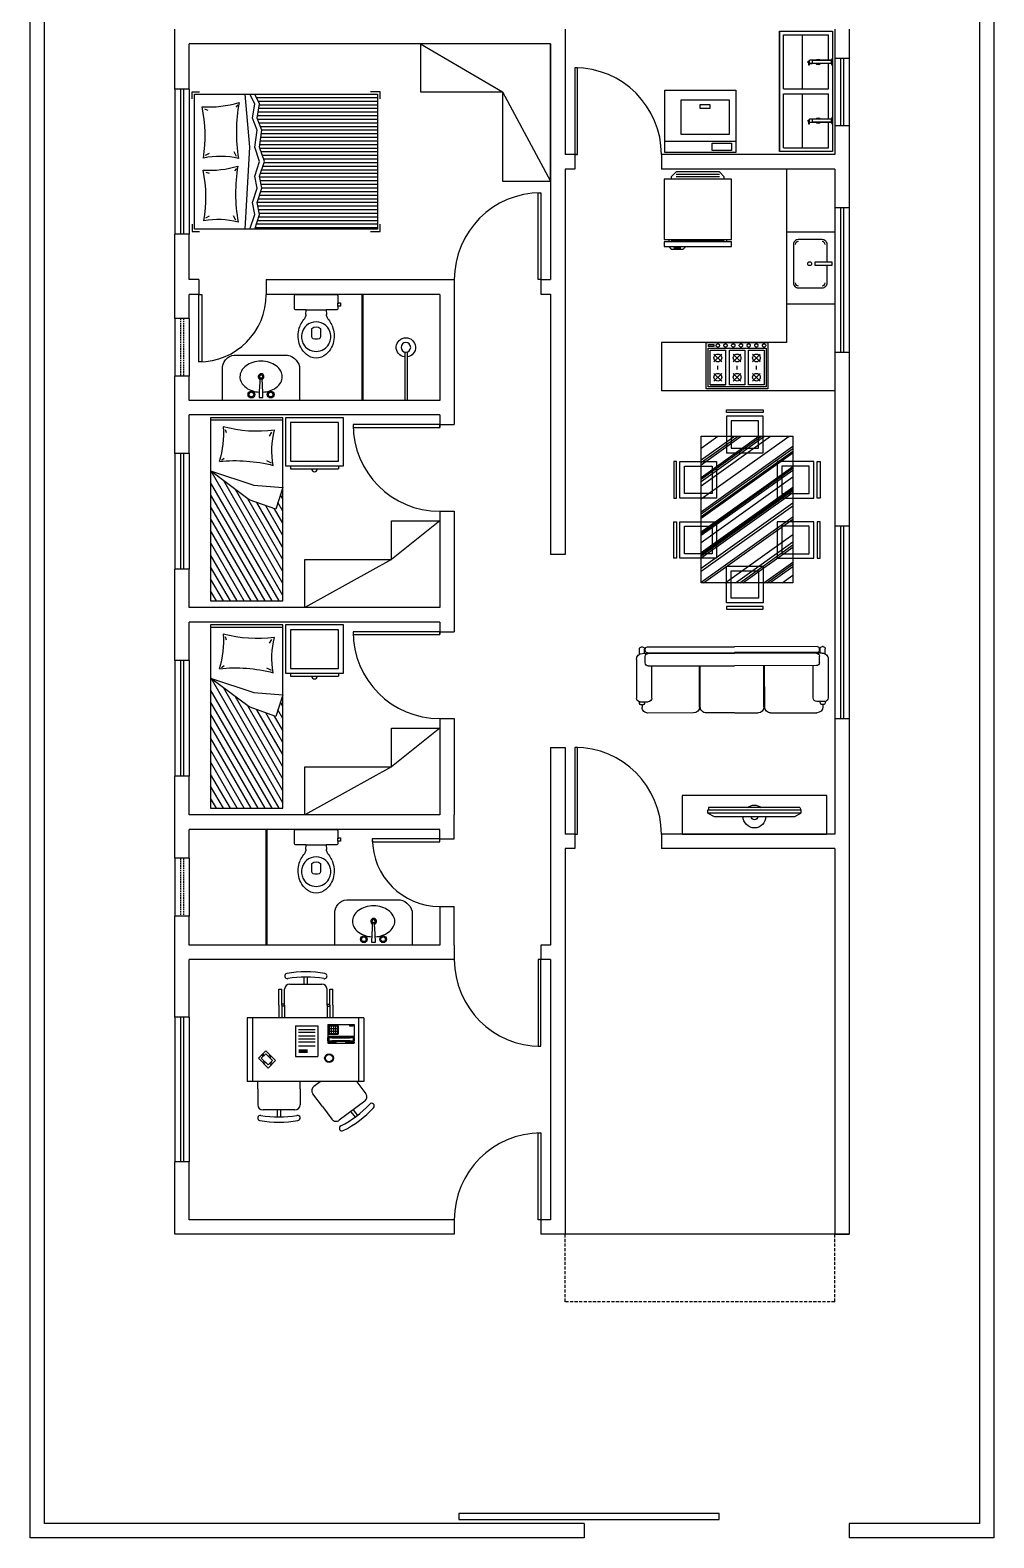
# Model space of a CAD drawing. Header units: millimetres. Extents: x 5374 to 20704, y 1840 to 7214.
# Drawn here: x 19704 to 20704, y 4831 to 6395 of the extents above; entities that cross this region are included whole.
import ezdxf

# ---------------------------------------------------------------- set-up
doc = ezdxf.new("R2010")
doc.units = ezdxf.units.MM
doc.linetypes.add('CONTINUA', pattern=[0])
doc.linetypes.add('HIDDEN2', pattern=[4.7625, 3.175, -1.5875])
for name, color, linetype in [('01', 1, 'Continuous'), ('02', 2, 'Continuous'), ('03', 3, 'Continuous'), ('06', 6, 'Continuous'), ('Block1', 1, 'Continuous'), ('Block2', 2, 'Continuous')]:
    doc.layers.add(name, color=color, linetype=linetype)

# ---------------------------------------------------------------- blocks, each defined once
blk = doc.blocks.new('Chuveiro003')
for p, q in [((50.2, 1.2), (0, 1.2)), ((50.2, -1.2), (0, -1.2))]:
    blk.add_line(p, q)
blk.add_circle((55, 0), 5)
blk.add_arc((55, 0), 10, 187.1808, 172.8192)
blk = doc.blocks.new('Vaso003c')
for p, q in [((3, 20.7), (3, -20.7)), ((12.1, 22.5), (4.8, 22.5)), ((15.1, 22.5), (12.1, 22.5)), ((17.4, 22.5), (15.1, 22.5)), ((19.2, 10.3), (19.2, 20.7)), ((23.8, 10.6), (19.2, 10.3)), ((19.2, -20.7), (19.2, -10.3)), ((19.2, -10.3), (23.8, -10.6)), ((4.8, -22.5), (12.1, -22.5)), ((12.1, -23.7), (11.8, -23.7)), ((11.8, -23.7), (11.8, -25.2)), ((11.8, -25.2), (13.6, -25.2)), ((12.1, -22.5), (12.1, -23.7)), ((13.6, -25.2), (15.4, -25.2)), ((15.1, -23.7), (15.1, -22.5)), ((15.1, -22.5), (17.4, -22.5)), ((15.4, -23.7), (15.1, -23.7)), ((15.4, -25.2), (15.4, -23.7))]:
    blk.add_line(p, q)
for points in [[(19.2, 10.3), (19.2, 0), (19.2, -10.3)], [(15.1, -22.5), (12.1, -22.5)]]:
    blk.add_lwpolyline(points)
for points in [[(31.6, 0, -0.18052), (35.3, 10, -0.167158), (43.8, 14.9, -0.1), (49.8, 14.9, -0.096291), (54.8, 13, -0.13332), (59.8, 8.1, -0.150886), (62.2, 0, -0.150886), (59.8, -8.1, -0.13332), (54.8, -13, -0.096291), (49.8, -14.9, -0.1), (43.8, -14.9, -0.167158), (35.3, -10, -0.18052)], [(49, 3, 0.276984), (46.8, 4.4), (38.3, 4.4, 0.393258), (38.3, -4.5), (46.8, -4.5, 0.276984), (49, -3, 0.2)]]:
    blk.add_lwpolyline(points, format="xyb", close=True)
for centre, radius, start, end in [((4.8, 20.7), 1.79, 89.5929, 180.3396), ((17.4, 20.7), 1.82, 0.5732, 92.5231), ((45.6, -8.5), 26.9, 113.7212, 127.9102), ((46.4, -8.5), 27.2, 99.682, 115.2124), ((46.4, -4.6), 23.3, 81.5468, 101.3173), ((46.4, -6.1), 24.8, 62.5846, 82.0561), ((46.7, -5.9), 24.5, 40.581, 63.0371), ((20.1, 31.8), 21.5, 279.9541, 285.4067), ((20.9, 25.4), 15.1, 288.9102, 302.8225), ((53.9, 0), 15.2, 0.1765, 41.4371), ((20.1, -31.8), 21.5, 74.5933, 80.0459), ((20.9, -25.4), 15.1, 57.1775, 71.0898), ((45.6, 8.5), 26.9, 232.0898, 246.2788), ((46.7, 5.9), 24.5, 296.9629, 319.419), ((53.9, 0), 15.2, 318.5629, 359.8235), ((4.8, -20.7), 1.79, 179.6604, 270.4071), ((17.4, -20.7), 1.82, 267.4769, 359.4268), ((46.4, 8.5), 27.2, 244.7876, 260.318), ((46.4, 4.6), 23.3, 258.6827, 278.4532), ((46.4, 6.1), 24.8, 277.9439, 297.4154)]:
    blk.add_arc(centre, radius, start, end)
blk = doc.blocks.new('Lavatorio008')
blk.add_lwpolyline([(-1.9, -8.6, 0.05843), (-8.8, -9.8, 0.084248), (-15.6, -13.2, 0.106469), (-20.5, -18.7, 0.130159), (-22.1, -24.6, 0.130159), (-20.5, -30.4, 0.106469), (-15.6, -35.9, 0.084248), (-8.8, -39.3, 0.073281), (-0.1, -40.6, 0.073281), (8.6, -39.3, 0.084248), (15.5, -35.9, 0.106469), (20.4, -30.4, 0.130159), (21.9, -24.6, 0.130159), (20.4, -18.7, 0.106469), (15.5, -13.2, 0.084248), (8.6, -9.8, 0.057106), (1.9, -8.6)], format="xyb")
blk.add_lwpolyline([(-1, -22.8, 0.389688), (-0.8, -23), (0, -23), (0.8, -23, 0.389688), (1, -22.8, 0.017234), (2, -3.2, 0.418769), (1.8, -3), (0, -3), (-1.8, -3, 0.418769), (-2, -3.2, 0.017234)], format="xyb", close=True)
for centre, radius in [((-10, -6), 3.5), ((-10, -6), 2.5), ((-10, -6), 2.4), ((10, -6), 3.5), ((10, -6), 2.5), ((10, -6), 2.4)]:
    blk.add_circle(centre, radius)
for radius, start, end in [(3, 109.9848, 66.8451), (1.75, 116.7599, 62.2389)]:
    blk.add_arc((-0.1, -24.6), radius, start, end)
blk = doc.blocks.new('divan-17')
at = {"linetype": 'CONTINUA'}
for p, q in [((-1.203, 0), (-1.193, 0)), ((-1.127, 0), (0, 0)), ((1.187, 0), (0.002, 0)), ((1.264, 0), (1.254, 0)), ((-1.272, -0.17), (-1.272, -0.696)), ((-1.233, -0.101), (-1.233, -0.03)), ((-1.192, -0.09), (0, -0.09)), ((-1.163, -0.09), (-1.163, -0.03)), ((-1.153, -0.053), (-1.153, -0.028)), ((-1.153, -0.05), (-1.153, -0.03)), ((-1.153, -0.221), (-1.153, -0.13)), ((-1.153, -0.219), (-1.153, -0.14)), ((-1.123, -0.08), (0, -0.08)), ((1.184, -0.08), (0.002, -0.08)), ((1.253, -0.09), (0.002, -0.09)), ((1.214, -0.053), (1.214, -0.028)), ((1.214, -0.05), (1.214, -0.03)), ((1.214, -0.221), (1.214, -0.13)), ((1.214, -0.219), (1.214, -0.14)), ((1.224, -0.09), (1.224, -0.03)), ((1.294, -0.101), (1.294, -0.03)), ((1.333, -0.17), (1.333, -0.696)), ((-1.113, -0.259), (0, -0.259)), ((-1.066, -0.268), (-1.066, -0.259)), ((-1.066, -0.696), (-1.066, -0.268)), ((-0.408, -0.82), (-0.408, -0.259)), ((-0.398, -0.82), (-0.398, -0.259)), ((1.174, -0.259), (0.002, -0.259)), ((0.468, -0.82), (0.468, -0.259)), ((0.478, -0.82), (0.478, -0.259)), ((1.126, -0.268), (1.126, -0.259)), ((1.126, -0.696), (1.126, -0.268)), ((-1.233, -0.76), (-1.233, -0.745)), ((-1.222, -0.746), (-1.116, -0.746)), ((-1.203, -0.79), (-1.193, -0.79)), ((-1.198, -0.795), (-1.198, -0.82)), ((-1.163, -0.76), (-1.163, -0.746)), ((1.283, -0.746), (1.176, -0.746)), ((1.224, -0.76), (1.224, -0.746)), ((1.264, -0.79), (1.254, -0.79)), ((1.259, -0.795), (1.259, -0.82)), ((1.294, -0.76), (1.294, -0.745)), ((-0.488, -0.9), (-1.118, -0.9)), ((0, -0.9), (-0.318, -0.9)), ((0.002, -0.9), (0.388, -0.9)), ((0.558, -0.9), (1.179, -0.9))]:
    blk.add_line(p, q, dxfattribs=at)
for centre, radius, start, end in [((-1.192, -0.17), 0.08, 90, 180), ((-1.203, -0.03), 0.03, 90, 180), ((-1.193, -0.03), 0.03, 0, 90), ((-1.123, -0.03), 0.03, 90, 180), ((-1.123, -0.05), 0.03, 180, 270), ((-1.113, -0.13), 0.04, 90, 180), ((1.174, -0.13), 0.04, 0, 90), ((1.184, -0.03), 0.03, 0, 90), ((1.184, -0.05), 0.03, 270, 0), ((1.254, -0.03), 0.03, 90, 180), ((1.253, -0.17), 0.08, 0, 90), ((1.264, -0.03), 0.03, 0, 90), ((-1.113, -0.219), 0.04, 180, 270), ((1.174, -0.219), 0.04, 270, 0), ((-1.222, -0.696), 0.05, 180, 270), ((-1.203, -0.76), 0.03, 180, 270), ((-1.193, -0.76), 0.03, 270, 0), ((-1.116, -0.696), 0.05, 270, 0), ((1.176, -0.696), 0.05, 180, 270), ((1.254, -0.76), 0.03, 180, 270), ((1.264, -0.76), 0.03, 270, 0), ((1.283, -0.696), 0.05, 270, 0), ((-1.118, -0.82), 0.08, 180, 270), ((-0.488, -0.82), 0.08, 270, 0), ((-0.318, -0.82), 0.08, 180, 270), ((0.388, -0.82), 0.08, 270, 0), ((0.558, -0.82), 0.08, 180, 270), ((1.179, -0.82), 0.08, 270, 0)]:
    blk.add_arc(centre, radius, start, end, dxfattribs=at)
blk = doc.blocks.new('6Bocas003')
at = {"layer": 'Block1'}
for p, q in [((5.5, -37.5), (5.5, 37.5)), ((5.5, 37.5), (55.5, 37.5)), ((13, 30), (23, 20)), ((13, 20), (23, 30)), ((28, 25), (33, 25)), ((38, 30), (48, 20)), ((38, 20), (48, 30)), ((55.5, 37.5), (55.5, -37.5)), ((13, 5), (23, -5)), ((13, -5), (23, 5)), ((28, 0), (33, 0)), ((38, 5), (48, -5)), ((38, -5), (48, 5)), ((55.5, -37.5), (5.5, -37.5)), ((13, -20), (23, -30)), ((13, -30), (23, -20)), ((28, -25), (33, -25)), ((38, -20), (48, -30)), ((38, -30), (48, -20))]:
    blk.add_line(p, q, dxfattribs=at)
for points in [[(8, 15), (8, 35), (53, 35), (53, 15)], [(8, 15), (8, 35), (53, 35), (53, 15), (8, 15)], [(8, 35), (8, 15), (8, 15), (8, 35), (8, 35)], [(18, 30), (19.3, 29.8), (20.5, 29.3), (21.5, 28.5), (22.3, 27.5), (22.8, 26.3), (23, 25), (22.8, 23.7), (22.3, 22.5), (21.5, 21.5), (20.5, 20.7), (19.3, 20.2), (18, 20), (16.7, 20.2), (15.5, 20.7), (14.5, 21.5), (13.7, 22.5), (13.2, 23.7), (13, 25), (13.2, 26.3), (13.7, 27.5), (14.5, 28.5), (15.5, 29.3), (16.7, 29.8), (18, 30)], [(43, 30), (44.3, 29.8), (45.5, 29.3), (46.5, 28.5), (47.3, 27.5), (47.8, 26.3), (48, 25), (47.8, 23.7), (47.3, 22.5), (46.5, 21.5), (45.5, 20.7), (44.3, 20.2), (43, 20), (41.7, 20.2), (40.5, 20.7), (39.5, 21.5), (38.7, 22.5), (38.2, 23.7), (38, 25), (38.2, 26.3), (38.7, 27.5), (39.5, 28.5), (40.5, 29.3), (41.7, 29.8), (43, 30)], [(59.2, 27.2), (59.8, 27.1), (60.3, 26.9), (60.7, 26.6), (61.1, 26.1), (61.3, 25.6), (61.4, 25), (61.3, 24.4), (61.1, 23.9), (60.7, 23.4), (60.3, 23.1), (59.8, 22.9), (59.2, 22.8), (58.6, 22.9), (58.1, 23.1), (57.6, 23.4), (57.3, 23.9), (57.1, 24.4), (57, 25), (57.1, 25.6), (57.3, 26.1), (57.6, 26.6), (58.1, 26.9), (58.6, 27.1), (59.2, 27.2)], [(57.9, 30.1), (57.9, 37.1), (60.4, 37.1), (60.4, 30.1), (57.9, 30.1)], [(8, -10), (8, 10)], [(8, -10), (8, 10), (53, 10), (53, -10), (8, -10)], [(18, 5), (19.3, 4.8), (20.5, 4.3), (21.5, 3.5), (22.3, 2.5), (22.8, 1.3), (23, 0), (22.8, -1.3), (22.3, -2.5), (21.5, -3.5), (20.5, -4.3), (19.3, -4.8), (18, -5), (16.7, -4.8), (15.5, -4.3), (14.5, -3.5), (13.7, -2.5), (13.2, -1.3), (13, 0), (13.2, 1.3), (13.7, 2.5), (14.5, 3.5), (15.5, 4.3), (16.7, 4.8), (18, 5)], [(43, 5), (44.3, 4.8), (45.5, 4.3), (46.5, 3.5), (47.3, 2.5), (47.8, 1.3), (48, 0), (47.8, -1.3), (47.3, -2.5), (46.5, -3.5), (45.5, -4.3), (44.3, -4.8), (43, -5), (41.7, -4.8), (40.5, -4.3), (39.5, -3.5), (38.7, -2.5), (38.2, -1.3), (38, 0), (38.2, 1.3), (38.7, 2.5), (39.5, 3.5), (40.5, 4.3), (41.7, 4.8), (43, 5)], [(53, 10), (53, -10)], [(59.2, 17.2), (59.8, 17.1), (60.3, 16.9), (60.7, 16.6), (61.1, 16.1), (61.3, 15.6), (61.4, 15), (61.3, 14.4), (61.1, 13.9), (60.7, 13.4), (60.3, 13.1), (59.8, 12.9), (59.2, 12.8), (58.6, 12.9), (58.1, 13.1), (57.6, 13.4), (57.3, 13.9), (57.1, 14.4), (57, 15), (57.1, 15.6), (57.3, 16.1), (57.6, 16.6), (58.1, 16.9), (58.6, 17.1), (59.2, 17.2)], [(59.2, 7.2), (59.8, 7.1), (60.3, 6.9), (60.7, 6.6), (61.1, 6.1), (61.3, 5.6), (61.4, 5), (61.3, 4.4), (61.1, 3.9), (60.7, 3.4), (60.3, 3.1), (59.8, 2.9), (59.2, 2.8), (58.6, 2.9), (58.1, 3.1), (57.6, 3.4), (57.3, 3.9), (57.1, 4.4), (57, 5), (57.1, 5.6), (57.3, 6.1), (57.6, 6.6), (58.1, 6.9), (58.6, 7.1), (59.2, 7.2)], [(53, -15), (53, -35), (8, -35)], [(8, -35), (8, -15), (53, -15), (53, -35), (8, -35)], [(8, -35), (8, -15)], [(59.2, -2.8), (59.8, -2.9), (60.3, -3.1), (60.7, -3.4), (61.1, -3.9), (61.3, -4.4), (61.4, -5), (61.3, -5.6), (61.1, -6.1), (60.7, -6.6), (60.3, -6.9), (59.8, -7.1), (59.2, -7.2), (58.6, -7.1), (58.1, -6.9), (57.6, -6.6), (57.3, -6.1), (57.1, -5.6), (57, -5), (57.1, -4.4), (57.3, -3.9), (57.6, -3.4), (58.1, -3.1), (58.6, -2.9), (59.2, -2.8)], [(59.2, -12.8), (59.8, -12.9), (60.3, -13.1), (60.7, -13.4), (61.1, -13.9), (61.3, -14.4), (61.4, -15), (61.3, -15.6), (61.1, -16.1), (60.7, -16.6), (60.3, -16.9), (59.8, -17.1), (59.2, -17.2), (58.6, -17.1), (58.1, -16.9), (57.6, -16.6), (57.3, -16.1), (57.1, -15.6), (57, -15), (57.1, -14.4), (57.3, -13.9), (57.6, -13.4), (58.1, -13.1), (58.6, -12.9), (59.2, -12.8)], [(18, -20), (19.3, -20.2), (20.5, -20.7), (21.5, -21.5), (22.3, -22.5), (22.8, -23.7), (23, -25), (22.8, -26.3), (22.3, -27.5), (21.5, -28.5), (20.5, -29.3), (19.3, -29.8), (18, -30), (16.7, -29.8), (15.5, -29.3), (14.5, -28.5), (13.7, -27.5), (13.2, -26.3), (13, -25), (13.2, -23.7), (13.7, -22.5), (14.5, -21.5), (15.5, -20.7), (16.7, -20.2), (18, -20)], [(43, -20), (44.3, -20.2), (45.5, -20.7), (46.5, -21.5), (47.3, -22.5), (47.8, -23.7), (48, -25), (47.8, -26.3), (47.3, -27.5), (46.5, -28.5), (45.5, -29.3), (44.3, -29.8), (43, -30), (41.7, -29.8), (40.5, -29.3), (39.5, -28.5), (38.7, -27.5), (38.2, -26.3), (38, -25), (38.2, -23.7), (38.7, -22.5), (39.5, -21.5), (40.5, -20.7), (41.7, -20.2), (43, -20)], [(59.2, -22.8), (59.8, -22.9), (60.3, -23.1), (60.7, -23.4), (61.1, -23.9), (61.3, -24.4), (61.4, -25), (61.3, -25.6), (61.1, -26.1), (60.7, -26.6), (60.3, -26.9), (59.8, -27.1), (59.2, -27.2), (58.6, -27.1), (58.1, -26.9), (57.6, -26.6), (57.3, -26.1), (57.1, -25.6), (57, -25), (57.1, -24.4), (57.3, -23.9), (57.6, -23.4), (58.1, -23.1), (58.6, -22.9), (59.2, -22.8)], [(59.2, -32.8), (59.8, -32.9), (60.3, -33.1), (60.7, -33.4), (61.1, -33.9), (61.3, -34.4), (61.4, -35), (61.3, -35.6), (61.1, -36.1), (60.7, -36.6), (60.3, -36.9), (59.8, -37.1), (59.2, -37.2), (58.6, -37.1), (58.1, -36.9), (57.6, -36.6), (57.3, -36.1), (57.1, -35.6), (57, -35), (57.1, -34.4), (57.3, -33.9), (57.6, -33.4), (58.1, -33.1), (58.6, -32.9), (59.2, -32.8)]]:
    blk.add_lwpolyline(points, dxfattribs=at)
at = {"layer": 'Block2'}
blk.add_lwpolyline([(3, -40), (3, 40), (63, 40), (63, -40), (3, -40)], dxfattribs=at)
blk = doc.blocks.new('Mesa018')
at = {"layer": 'Block1'}
for p, q in [((-79.4, 100), (-8.1, 0)), ((-67.5, 100), (3.9, 0)), ((-64.1, 100), (7.2, 0)), ((-52.6, 100), (18.7, 0)), ((-50.7, 100), (20.6, 0)), ((-48.8, 100), (22.5, 0)), ((-46.9, 100), (24.4, 0)), ((-35.9, 100), (35.5, 0)), ((-28.2, 100), (43.1, 0)), ((-26.3, 100), (45, 0)), ((-24.4, 100), (46.9, 0)), ((-9.5, 100), (61.8, 0)), ((-7.6, 100), (63.7, 0)), ((-4.8, 100), (66.6, 0)), ((-2.4, 100), (69, 0)), ((11.5, 100), (80, 4)), ((25.9, 100), (80, 24.1)), ((30.7, 100), (80, 30.8)), ((33.1, 100), (80, 34.2)), ((35, 100), (80, 36.9)), ((48.9, 100), (80, 56.3)), ((51.3, 100), (80, 59.7)), ((54.1, 100), (80, 63.7)), ((67.1, 100), (80, 81.9)), ((-80, 97.4), (-10.5, 0)), ((-80, 73.9), (-27.3, 0)), ((-80, 62.5), (-35.4, 0)), ((-80, 57.8), (-38.7, 0)), ((-80, 54.5), (-41.1, 0)), ((-80, 31.7), (-57.4, 0)), ((-80, 28.3), (-59.8, 0)), ((-80, 25), (-62.2, 0)), ((-80, 11.5), (-71.8, 0))]:
    blk.add_line(p, q, dxfattribs=at)
at = {"layer": 'Block2'}
for points in [[(-53.3, 126.9), (-53.3, 129.9), (-13.3, 129.9), (-13.3, 126.9)], [(-53.3, 83.1), (-53.3, 123.1), (-13.3, 123.1), (-13.3, 83.1)], [(-48.3, 118.1), (-18.3, 118.1), (-18.3, 88.1), (-48.3, 88.1)], [(12.3, 129.9), (12.3, 126.9), (52.3, 126.9), (52.3, 129.9)], [(52.3, 123.1), (52.3, 83.1), (12.3, 83.1), (12.3, 123.1)], [(17.3, 118.1), (47.3, 118.1), (47.3, 88.1), (17.3, 88.1)], [(80, 0), (-80, 0), (-80, 100), (80, 100)], [(-108.8, 32.2), (-105.8, 32.2), (-105.8, 72.2), (-108.8, 72.2)], [(-101.9, 32.2), (-101.9, 72.2), (-61.9, 72.2), (-61.9, 32.2)], [(-96.9, 37.2), (-96.9, 67.2), (-66.9, 67.2), (-66.9, 37.2)], [(101.9, 32.2), (101.9, 72.2), (61.9, 72.2), (61.9, 32.2)], [(96.9, 37.2), (96.9, 67.2), (66.9, 67.2), (66.9, 37.2)], [(108.8, 32.2), (105.8, 32.2), (105.8, 72.2), (108.8, 72.2)], [(-53.3, 16.9), (-53.3, -23.1), (-13.3, -23.1), (-13.3, 16.9)], [(52.3, -23.1), (52.3, 16.9), (12.3, 16.9), (12.3, -23.1)], [(-48.3, -18.1), (-18.3, -18.1), (-18.3, 11.9), (-48.3, 11.9)], [(17.3, -18.1), (47.3, -18.1), (47.3, 11.9), (17.3, 11.9)], [(-53.3, -26.9), (-53.3, -29.9), (-13.3, -29.9), (-13.3, -26.9)], [(12.3, -29.9), (12.3, -26.9), (52.3, -26.9), (52.3, -29.9)]]:
    blk.add_lwpolyline(points, close=True, dxfattribs=at)
blk = doc.blocks.new('Geladeira001')
for p, q in [((-27.5, -8), (-22.5, -3)), ((-27.5, -8), (-27.5, -10.5)), ((22.5, -3), (-22.5, -3)), ((22.5, -5.5), (-22.5, -5.5)), ((22.5, -8), (-22.5, -8)), ((27.5, -8), (22.5, -3)), ((27.5, -10.5), (27.5, -8)), ((-30, -73), (-30, -75.5)), ((-27.5, -74.2), (27.5, -74.2)), ((30, -75.5), (30, -73)), ((-30, -80.5), (-27.5, -83)), ((-27.5, -83), (-15, -83)), ((-25, -81.9), (-17.5, -81.9)), ((-15, -83), (-12.5, -80.5)), ((-12.5, -80.5), (-12.5, -80.5))]:
    blk.add_line(p, q)
for points in [[(-35, -73), (35, -73), (35, -10.5), (-35, -10.5)], [(-35, -80.5), (35, -80.5), (35, -75.5), (-35, -75.5)]]:
    blk.add_lwpolyline(points, close=True)
blk = doc.blocks.new('Pia005')
blk.add_lwpolyline([(2, 8), (20, 8, 0.414214), (25, 13), (25, 38, 0.414214), (20, 43), (-20, 43, 0.414214), (-25, 38), (-25, 13, 0.414214), (-20, 8), (-2, 8)], format="xyb")
blk.add_lwpolyline([(-2, 20.4), (2, 20.4), (2, 3), (-2, 3)], close=True)
blk.add_circle((0, 26.1), 1.98)
for centre, start, end in [((-20, 38), 90, 180), ((20, 38), 0, 90), ((-20, 13), 180, 270), ((20, 13), 270, 360)]:
    blk.add_arc(centre, 3, start, end)
blk = doc.blocks.new('ertey')
at = {"color": 8, "linetype": 'Continuous'}
blk.add_line((2135.439, 1746.929), (2135.439, 1746.963), dxfattribs=at)
blk.add_lwpolyline([(2135.376, 1746.997), (2135.439, 1746.963), (2134.473, 1746.963), (2134.537, 1746.997)], close=True, dxfattribs=at)
blk.add_lwpolyline([(2134.473, 1746.963), (2134.473, 1746.929), (2135.439, 1746.929, -0.115238), (2135.426, 1746.903), (2134.481, 1746.903), (2134.481, 1746.929)], format="xyb", dxfattribs=at)
at = {"color": 8}
for radius, start, end in [(0.118, 0, 180), (0.118, 233.1486, 306.8514), (0.0339, 0, 180)]:
    blk.add_arc((2134.956, 1746.997), radius, start, end, dxfattribs=at)
blk = doc.blocks.new('Tanque004c')
for p, q in [((4, 32.2), (4, 58.5)), ((51, 58.5), (4, 58.5)), ((31, 2.5), (31, 58.5)), ((51, 2.5), (51, 58.5)), ((0, 34.2), (0.5, 34.2)), ((0, 34.2), (0, 26.8)), ((0.5, 34.2), (0.5, 26.8)), ((1.3, 32.2), (23.7, 32.2)), ((1.5, 32), (21, 32)), ((1.5, 32), (1.5, 29)), ((21, 31.8), (21, 29.2)), ((21.2, 32), (23.8, 32.2)), ((23.9, 29), (23.9, 32)), ((25, 31.2), (23.9, 31.7)), ((0, 26.8), (0.5, 26.8)), ((1.3, 28.8), (23.7, 28.8)), ((1.5, 29), (21, 29)), ((4, 2.5), (4, 28.8)), ((23.8, 28.8), (21.2, 29)), ((24, 27.4), (23.5, 28.8)), ((25.1, 29.7), (23.9, 29.3)), ((25, 27.4), (24, 27.4)), ((24.9, 29.7), (25, 27.4)), ((51, 2.5), (4, 2.5)), ((4, -28.8), (4, -2.5)), ((51, -2.5), (4, -2.5)), ((31, -58.5), (31, -2.5)), ((51, -58.5), (51, -2.5)), ((0, -26.8), (0.5, -26.8)), ((0, -26.8), (0, -34.2)), ((0, -30), (0, -33.6)), ((0.5, -26.8), (0.5, -34.2)), ((1.3, -28.8), (23.7, -28.8)), ((1.5, -29), (1.5, -32)), ((1.5, -29), (21, -29)), ((21, -29.2), (21, -31.8)), ((21.2, -29), (23.8, -28.8)), ((23.9, -32), (23.9, -29)), ((25, -29.8), (23.9, -29.3)), ((25.1, -31.3), (23.9, -31.7)), ((0, -34.2), (0.5, -34.2)), ((1.3, -32.2), (23.7, -32.2)), ((1.5, -32), (21, -32)), ((4, -58.5), (4, -32.2)), ((23.8, -32.2), (21.2, -32)), ((24, -33.6), (23.5, -32.2)), ((25, -33.6), (24, -33.6)), ((24.9, -31.3), (25, -33.6)), ((51, -58.5), (4, -58.5))]:
    blk.add_line(p, q)
blk.add_lwpolyline([(55, 62.5), (55, -62.5), (55, 62.5), (0, 62.5), (0, -62.5), (55, -62.5)])
for points in [[(25.1, 29.7, 0.236739), (25.1, 29.8, 0.08552), (25.2, 30, 0.043127), (25.3, 30.2, 0.031837), (25.3, 30.5, 0.031837), (25.3, 30.8, 0.043127), (25.2, 31, 0.08552), (25.1, 31.2, 0.236739), (25.1, 31.2, 0.159785), (25, 31.2, 0.08552)], [(25, 29.8, 0.077146), (25.1, 29.7, 0.236739)], [(25.1, -31.3, 0.236739), (25.1, -31.2, 0.08552), (25.2, -31, 0.043127), (25.3, -30.8, 0.031837), (25.3, -30.5, 0.031837), (25.3, -30.2, 0.043127), (25.2, -30, 0.08552), (25.1, -29.8, 0.236739), (25.1, -29.8, 0.159785), (25, -29.8, 0.08552)], [(25, -31.2, 0.077146), (25.1, -31.3, 0.236739)]]:
    blk.add_lwpolyline(points, format="xyb")
for centre, radius, start, end in [((4.4, 34.6), 3.95, 185.7962, 222.1288), ((15, 30.5), 3, 35.2164, 144.7836), ((21.2, 31.8), 0.2, 94.4781, 180), ((23.7, 32), 0.2, 0, 90), ((4.4, 26.4), 3.95, 137.8774, 174.1976), ((15, 30.5), 3, 215.2164, 324.7836), ((21.2, 29.2), 0.2, 180, 265.5219), ((23.7, 29), 0.2, 270, 360), ((4.4, -26.4), 3.95, 185.7962, 222.1288), ((15, -30.5), 3, 35.2164, 144.7836), ((21.2, -29.2), 0.2, 94.4781, 180), ((23.7, -29), 0.2, 0, 90), ((4.4, -34.6), 3.95, 137.8774, 174.1976), ((15, -30.5), 3, 215.2164, 324.7836), ((21.2, -31.8), 0.2, 180, 265.5219), ((23.7, -32), 0.2, 270, 360)]:
    blk.add_arc(centre, radius, start, end)
blk = doc.blocks.new('MaqSec002')
blk.add_line((-36.9, 14.3), (36.9, 14.3))
for points in [[(-36.9, 3), (36.9, 3), (36.9, 67.8), (-36.9, 67.8)], [(20, 57.6), (-30, 57.6), (-30, 21.8), (20, 21.8)], [(0, 52.7), (-10, 52.7), (-10, 48.7), (0, 48.7)], [(-12.5, 12.6), (-32.5, 12.6), (-32.5, 5.1), (-12.5, 5.1)]]:
    blk.add_lwpolyline(points, close=True)
blk = doc.blocks.new('A$C280F56C6')
at = {"layer": 'Block1'}
for p, q in [((68.5, 109.4), (59.3, 100.2)), ((66.4, 93.1), (59.3, 100.2)), ((68.5, 106.6), (62.2, 100.2)), ((66.4, 96), (62.2, 100.2)), ((63.4, 104.2), (64.8, 102.8)), ((64.5, 105.4), (65.9, 103.9)), ((75.6, 102.3), (66.4, 93.1)), ((72.8, 102.3), (66.4, 96)), ((75.6, 102.3), (68.5, 109.4)), ((72.8, 102.3), (68.5, 106.6)), ((70.1, 105), (71.5, 106.4)), ((70.2, 99.7), (71.6, 98.3)), ((71.2, 103.9), (72.6, 105.3)), ((19.7, 91.5), (13.2, 91.5)), ((19.7, 88.5), (13.2, 88.5)), ((63.7, 98.6), (62.3, 97.2)), ((64.9, 97.5), (63.4, 96.1)), ((69, 98.6), (70.4, 97.2)), ((117.5, 84.6), (117.5, 87.1)), ((119.5, 84.6), (119.5, 87.1)), ((99.2, 74.3), (70.2, 74.3)), ((70.2, 74.3), (70.2, 53.3)), ((74.1, 71.3), (74.1, 63)), ((75.2, 71.3), (75.2, 63)), ((76.3, 71.3), (76.3, 63)), ((80.1, 71.5), (80.1, 55.8)), ((83.9, 71.5), (83.9, 55.8)), ((86.8, 71.5), (86.8, 55.8)), ((89.7, 71.5), (89.7, 55.8)), ((93, 71.5), (93, 55.8)), ((95.7, 71.5), (95.7, 55.8)), ((99.2, 74.3), (99.2, 53.3)), ((138.5, 66.1), (145.1, 66.1)), ((138.5, 63.1), (145.1, 63.1)), ((99.2, 53.3), (70.2, 53.3)), ((82.8, 43.9), (82.8, 18.9)), ((83.8, 43.9), (82.8, 43.9)), ((83.5, 43.9), (83.5, 36.9)), ((100.4, 43.9), (88.9, 43.9)), ((89.3, 43.9), (89.3, 36.9)), ((89.4, 43.9), (89.4, 18.9)), ((99.1, 43.1), (91.2, 43.1)), ((91.2, 43.1), (91.2, 34.1)), ((99.1, 34.1), (99.1, 43.1)), ((100.4, 43.9), (100.4, 18.9)), ((117.5, 44.6), (117.5, 42.1)), ((119.5, 44.6), (119.5, 42.1)), ((82.8, 36.4), (84.1, 36.1)), ((83.5, 36.9), (84.1, 36.7)), ((89.3, 36.9), (88.6, 36.7)), ((99.1, 34.1), (91.2, 34.1)), ((98.6, 42.6), (91.7, 42.6)), ((91.7, 42.6), (91.7, 34.6)), ((98.6, 40.6), (91.7, 40.6)), ((98.6, 38.6), (91.7, 38.6)), ((98.6, 36.6), (91.7, 36.6)), ((98.6, 34.6), (91.7, 34.6)), ((93.9, 42.6), (93.9, 34.6)), ((96.4, 42.6), (96.4, 34.6)), ((98.6, 34.6), (98.6, 42.6)), ((18.1, 22.2), (12.8, 18.2)), ((19.9, 19.8), (14.6, 15.8)), ((82.8, 26.4), (84.1, 26.8)), ((83.8, 18.9), (82.8, 18.9)), ((83.5, 25.9), (84.1, 26)), ((83.5, 25.9), (83.5, 19)), ((89.3, 25.9), (88.6, 26)), ((100.4, 18.9), (88.9, 18.9)), ((89.3, 25.9), (89.3, 19)), ((98.6, 20.4), (98.6, 23.2)), ((98.6, 23.2), (99.3, 23.2)), ((99.3, 20.4), (98.6, 20.4)), ((99.3, 23.2), (99.3, 20.4))]:
    blk.add_line(p, q, dxfattribs=at)
for radius in [4.14, 3.42]:
    blk.add_circle((68.6, 42.7), radius, dxfattribs=at)
for centre, radius, start, end in [((86.4, 34.5), 9.76, 75.0478, 104.9522), ((-149.4, 31.4), 233.6, 356.9321, 3.0679), ((86.4, 33.2), 9.76, 80.158, 99.842), ((-148.6, 31.3), 233.6, 357.1743, 2.8257), ((321.3, 31.3), 233.6, 177.1743, 182.8257), ((322.1, 31.4), 233.6, 176.9321, 183.0679), ((86.4, 28.4), 9.76, 255.0478, 284.9522), ((86.4, 29.4), 9.76, 260.158, 279.842)]:
    blk.add_arc(centre, radius, start, end, dxfattribs=at)
at = {"layer": 'Block2'}
for p, q in [((106.6, 119.8), (46.6, 119.8)), ((46.6, 9.8), (46.6, 119.8)), ((106.6, 114.8), (46.6, 114.8)), ((106.6, 9.8), (106.6, 119.8)), ((19.7, 75), (19.7, 105)), ((39.7, 110), (24.7, 110)), ((118.5, 90.1), (106.6, 90.1)), ((118.5, 87.1), (106.6, 87.1)), ((118.5, 90.1), (133.5, 90.1)), ((118.5, 87.1), (133.5, 87.1)), ((133.5, 90.1), (133.5, 87.1)), ((118.5, 84.6), (106.6, 84.6)), ((118.5, 84.6), (133.5, 84.6)), ((138.5, 79.6), (138.5, 49.6)), ((39.7, 70), (24.7, 70)), ((46.3, 51.2), (42, 57)), ((23, 49), (11, 40)), ((118.5, 44.6), (106.6, 44.6)), ((118.5, 44.6), (133.5, 44.6)), ((28, 9), (10, 33)), ((118.5, 42.1), (106.6, 42.1)), ((118.5, 39.1), (106.6, 39.1)), ((118.5, 42.1), (133.5, 42.1)), ((118.5, 39.1), (133.5, 39.1)), ((133.5, 42.1), (133.5, 39.1)), ((46.3, 16.5), (35, 8)), ((106.6, 14.8), (46.6, 14.8)), ((106.6, 9.8), (46.6, 9.8))]:
    blk.add_line(p, q, dxfattribs=at)
for points in [[(39.7, 110), (46.3, 110)], [(23, 49), (35, 58)], [(39.7, 70), (46.3, 70)]]:
    blk.add_lwpolyline(points, dxfattribs=at)
for centre, radius, start, end in [((108.1, 90), 100, 169.6601, 190.3399), ((12.2, 107.5), 2.5, 349.6601, 169.6601), ((108.1, 90), 95, 169.6601, 190.3399), ((24.7, 105), 5, 90, 180), ((12.2, 72.5), 2.5, 190.3399, 10.3399), ((24.7, 75), 5, 180, 270), ((133.5, 79.6), 5, 0, 90), ((146, 82.1), 2.5, 10.3399, 190.3399), ((50.1, 64.6), 95, 349.6601, 10.3399), ((50.1, 64.6), 100, 349.6601, 10.3399), ((38, 54), 5, 36.8699, 126.8699), ((133.5, 49.6), 5, 270, 0), ((146, 47.1), 2.5, 169.6601, 349.6601), ((2.5, 30.5), 2.5, 26.53, 206.53), ((89.7, 74), 100, 206.53, 227.2098), ((89.7, 74), 95, 206.53, 227.2098), ((14, 36), 5, 126.8699, 216.8699), ((23.5, 2.5), 2.5, 227.2098, 47.2098), ((32, 12), 5, 216.8699, 306.8699)]:
    blk.add_arc(centre, radius, start, end, dxfattribs=at)
blk = doc.blocks.new('MsEscrit002')
at = {"layer": 'Block2'}
blk.add_blockref('A$C280F56C6', (-150.1, -64.6), dxfattribs=at)
blk = doc.blocks.new('CamaCasal001')
for p, q in [((-65, -3), (-72.5, -3)), ((-72.5, -3), (-72.5, -10.5)), ((65, -3), (72.5, -3)), ((72.5, -3), (72.5, -10.5)), ((-58.4, -17.1), (-56.1, -21)), ((-10.9, -17.3), (-12.1, -20.6)), ((6.7, -16.9), (8.8, -20.9)), ((54.7, -15.9), (53.4, -19.2)), ((-60.9, -48.5), (-56.1, -45.8)), ((5.2, -49.1), (10.1, -46.6)), ((-70, -58), (15, -63)), ((-7, -49.2), (-9.5, -47.1)), ((15, -63), (70, -58)), ((59, -50.4), (56.6, -48.2)), ((-70, -63), (-55, -68)), ((-70, -68), (-55, -73)), ((-68.8, -195.5), (-68.8, -68.4)), ((-65, -195.5), (-65, -69.7)), ((-61.3, -195.5), (-61.3, -70.9)), ((-57.5, -195.5), (-57.5, -72.2)), ((-55, -68), (-42.5, -65.5)), ((-55, -73), (-42.5, -70.5)), ((-53.8, -195.5), (-53.8, -72.8)), ((-50, -195.5), (-50, -72)), ((-46.3, -195.5), (-46.3, -71.3)), ((-42.5, -65.5), (-27.5, -70.5)), ((-42.5, -70.5), (-27.5, -75.5)), ((-42.5, -195.5), (-42.5, -70.5)), ((-38.8, -195.5), (-38.8, -71.8)), ((-35, -195.5), (-35, -73)), ((-31.3, -195.5), (-31.3, -74.3)), ((-27.5, -70.5), (-15, -68)), ((-27.5, -75.5), (-15, -73)), ((-27.5, -195.5), (-27.5, -75.5)), ((-23.8, -195.5), (-23.8, -74.8)), ((-20, -195.5), (-20, -74)), ((-16.3, -195.5), (-16.3, -73.3)), ((-15, -68), (0, -73)), ((-15, -73), (0, -78)), ((-12.5, -195.5), (-12.5, -73.8)), ((-8.8, -195.5), (-8.8, -75.1)), ((-5, -195.5), (-5, -76.3)), ((-1.3, -195.5), (-1.3, -77.6)), ((0, -73), (15, -68)), ((0, -78), (15, -73)), ((2.5, -195.5), (2.5, -77.2)), ((6.2, -195.5), (6.2, -75.9)), ((10, -195.5), (10, -74.7)), ((13.7, -195.5), (13.7, -73.4)), ((15, -68), (32.5, -70.5)), ((15, -73), (32.5, -75.5)), ((17.5, -195.5), (17.5, -73.4)), ((21.2, -195.5), (21.2, -73.9)), ((25, -195.5), (25, -74.4)), ((28.7, -195.5), (28.7, -75)), ((32.5, -70.5), (45, -65.5)), ((32.5, -75.5), (45, -70.5)), ((32.5, -195.5), (32.5, -75.5)), ((36.2, -195.5), (36.2, -74)), ((40, -195.5), (40, -72.5)), ((43.7, -195.5), (43.7, -71)), ((45, -65.5), (60, -68)), ((45, -70.5), (60, -73)), ((47.5, -195.5), (47.5, -70.9)), ((51.2, -195.5), (51.2, -71.5)), ((55, -195.5), (55, -72.2)), ((58.7, -195.5), (58.7, -72.8)), ((60, -68), (70, -63)), ((60, -73), (70, -68)), ((62.5, -195.5), (62.5, -71.8)), ((66.2, -195.5), (66.2, -69.9)), ((-72.5, -188), (-72.5, -198)), ((-72.5, -198), (-65, -198)), ((65, -198), (72.5, -198)), ((72.5, -198), (72.5, -188))]:
    blk.add_line(p, q)
blk.add_lwpolyline([(-70, -5.5), (70, -5.5), (70, -195.5), (-70, -195.5)], close=True)
for centre, radius, start, end in [((-144.2, -30), 84.1, 345.7287, 10.2181), ((-36.5, 118.4), 135.7, 259.4205, 281.7815), ((89.6, -21.2), 98.6, 176.1219, 197.2683), ((-82.6, -32), 88, 347.3997, 11.3333), ((26.7, 122.4), 139, 260.4676, 282.5636), ((170, -19.8), 113.3, 176.7024, 196.4311), ((-33, -219.8), 171.7, 80.4985, 99.9759), ((30.4, -220.6), 171.7, 79.6119, 99.0947)]:
    blk.add_arc(centre, radius, start, end)
blk = doc.blocks.new('Solt002')
for p, q in [((-37.5, -5.5), (37.5, -5.5)), ((22.4, -15.1), (21.2, -18.4)), ((-25.6, -18.1), (-23.3, -22)), ((26.1, -47.1), (23.6, -44.9)), ((-37.5, -187.5), (37.1, -58.3)), ((-25.6, -50.3), (-20.9, -47.7)), ((37.5, -58), (-7.5, -73)), ((-2.5, -88), (37.5, -58)), ((-37.5, -175), (24.3, -67.9)), ((-7.5, -73), (-37.5, -75.5)), ((-37.5, -75.5), (-30, -98)), ((-37.5, -162.5), (11.6, -77.4)), ((-33.5, -193), (37.5, -70.1)), ((-37.5, -87.5), (-35, -83.1)), ((-37.5, -150), (-1.1, -87)), ((-37.5, -137.5), (-10.6, -91)), ((-37.5, -100), (-32.3, -91)), ((-30, -98), (-2.5, -88)), ((-26.3, -193), (37.5, -82.6)), ((-37.5, -125), (-19.8, -94.3)), ((-37.5, -112.5), (-28.9, -97.6)), ((-19, -193), (37.5, -95.1)), ((-11.8, -193), (37.5, -107.6)), ((-4.6, -193), (37.5, -120.1)), ((2.6, -193), (37.5, -132.6)), ((9.8, -193), (37.5, -145.1)), ((17, -193), (37.5, -157.6)), ((24.3, -193), (37.5, -170.1)), ((31.5, -193), (37.5, -182.6))]:
    blk.add_line(p, q)
blk.add_lwpolyline([(-37.5, -3), (37.5, -3), (37.5, -193), (-37.5, -193)], close=True)
for centre, radius, start, end in [((-11.4, 121.9), 139, 262.8713, 284.9673), ((122.8, -19.7), 98.6, 175.7601, 196.9065), ((-114.1, -36.9), 88, 349.8034, 13.737), ((12.1, -208), 160.5, 84.1554, 104.3055)]:
    blk.add_arc(centre, radius, start, end)
blk = doc.blocks.new('Criado006')
for p, q in [((-30, 53), (-30, 3)), ((30, 53), (-30, 53)), ((-25, 53), (-25, 56)), ((25, 56), (-25, 56)), ((25, 48), (-25, 48)), ((-25, 48), (-25, 8)), ((25, 53), (25, 56)), ((25, 8), (25, 48)), ((30, 3), (30, 53)), ((-30, 3), (30, 3)), ((-25, 8), (25, 8))]:
    blk.add_line(p, q)
blk.add_arc((0, 56), 3, 0, 180)

msp = doc.modelspace()

# ---------------------------------------------------------------- linework, layer by layer
at = {"layer": '01'}
for p, q in [((20108.8, 6381.1), (20193.8, 6331.1)), ((20193.8, 6331.1), (20243.8, 6238.6)), ((20488.7, 6251.1), (20488.7, 6071.1)), ((20488.7, 6186.1), (20538.7, 6186.1)), ((20047.8, 6121.1), (20047.8, 6011.1)), ((20048.8, 6121.1), (20048.8, 6011.1)), ((20488.7, 6111.1), (20538.7, 6111.1)), ((19853.8, 6096.1), (19853.8, 6036.1)), ((19868.8, 6096.1), (19868.8, 6036.1)), ((20488.7, 6071.1), (20358.8, 6071.1)), ((20358.8, 6071.1), (20358.8, 6021.1)), ((20538.7, 6021.1), (20358.8, 6021.1)), ((20128.8, 5886.1), (20078.8, 5846.1)), ((20078.8, 5846.1), (19988.8, 5796.1)), ((20128.8, 5671.1), (20078.8, 5631.1)), ((20078.8, 5631.1), (19988.8, 5581.1)), ((19853.8, 5536.1), (19853.8, 5476.1)), ((19868.8, 5536.1), (19868.8, 5476.1)), ((20553.7, 5146.1), (20258.8, 5146.1))]:
    msp.add_line(p, q, dxfattribs=at)
at = {"layer": '01', "linetype": 'HIDDEN2', "ltscale": 0.5}
for p, q in [((19859.8, 6096.1), (19859.8, 6036.1)), ((19862.8, 6096.1), (19862.8, 6036.1)), ((19859.8, 5536.1), (19859.8, 5476.1)), ((19862.8, 5536.1), (19862.8, 5476.1))]:
    msp.add_line(p, q, dxfattribs=at)
at = {"layer": '01', "linetype": 'HIDDEN2'}
for p, q in [((20258.8, 5076.1), (20258.8, 5146.1)), ((20538.7, 5076.1), (20538.7, 5146.1)), ((20538.6, 5076.1), (20258.8, 5076.1))]:
    msp.add_line(p, q, dxfattribs=at)
at = {"layer": '01'}
for points in [[(20243.8, 6336.1), (20243.8, 6381.1), (20108.8, 6381.1), (20108.8, 6331.1), (20193.8, 6331.1)], [(20193.8, 6331.1), (20193.8, 6238.6), (20243.8, 6238.6), (20243.8, 6358.6)], [(20078.8, 5846.1), (20078.8, 5886.1), (20128.8, 5886.1), (20128.8, 5796.1), (20078.8, 5796.1)], [(20078.8, 5796.1), (19988.8, 5796.1), (19988.8, 5846.1), (20078.8, 5846.1)], [(20078.8, 5631.1), (20078.8, 5671.1), (20128.8, 5671.1), (20128.8, 5581.1), (20078.8, 5581.1)], [(20078.8, 5581.1), (19988.8, 5581.1), (19988.8, 5631.1), (20078.8, 5631.1)], [(19948.8, 5446.1), (19948.8, 5566.1)], [(19949.8, 5446.1), (19949.8, 5566.1)]]:
    msp.add_lwpolyline(points, dxfattribs=at)
for points in [[(19983.3, 6046.1), (19983.3, 6011.1), (19903.3, 6011.1), (19903.3, 6046.1, -0.403194), (19918.3, 6058.1), (19968.3, 6058.1, -0.345425)], [(20100, 5481.1), (20100, 5446.1), (20020, 5446.1), (20020, 5481.1, -0.403194), (20035, 5493.1), (20085, 5493.1, -0.345425)]]:
    msp.add_lwpolyline(points, format="xyb", close=True, dxfattribs=at)
msp.add_lwpolyline([(20380.3, 5561.1), (20530.3, 5561.1), (20530.3, 5601.1), (20380.3, 5601.1)], close=True, dxfattribs=at)
for centre, radius, start, end in [((20268.8, 6266.1), 90, 360, 90), ((20233.8, 6136.4), 90, 90, 180), ((19878.8, 6121.1), 70, 270, 0), ((20128.8, 5986.1), 90, 180, 270), ((20128.8, 5771.1), 90, 180, 270), ((20268.8, 5561.1), 90, 360, 90), ((20128.8, 5556.1), 70, 180, 270), ((20233.8, 5161.1), 90, 90, 180)]:
    msp.add_arc(centre, radius, start, end, dxfattribs=at)
at = {"layer": '02'}
for p, q in [((20538.7, 6366.1), (20538.7, 6296.1)), ((20553.7, 6366.1), (20553.7, 6296.1)), ((19853.8, 6334.1), (19853.8, 6183.4)), ((19868.8, 6334.1), (19868.8, 6183.4)), ((20538.7, 6211.1), (20538.7, 6061.1)), ((20553.7, 6211.1), (20553.7, 6061.1)), ((19853.8, 5956.1), (19853.8, 5836.1)), ((19868.8, 5956.1), (19868.8, 5836.1)), ((20538.7, 5881.1), (20538.7, 5681.1)), ((20553.7, 5881.1), (20553.7, 5681.1)), ((19853.8, 5741.1), (19853.8, 5621.1)), ((19868.8, 5741.1), (19868.8, 5621.1)), ((19853.8, 5371.1), (19853.8, 5221.1)), ((19868.8, 5371.1), (19868.8, 5221.1))]:
    msp.add_line(p, q, dxfattribs=at)
for points in [[(20268.8, 6266.1), (20271.8, 6266.1), (20271.8, 6356.1), (20268.8, 6356.1)], [(20233.8, 6136.4), (20230.8, 6136.4), (20230.8, 6226.4), (20233.8, 6226.4)], [(19878.8, 6121.1), (19881.8, 6121.1), (19881.8, 6051.1), (19878.8, 6051.1)], [(20128.8, 5986.1), (20038.8, 5986.1), (20038.8, 5983.1), (20128.8, 5983.1)], [(20128.8, 5771.1), (20038.8, 5771.1), (20038.8, 5768.1), (20128.8, 5768.1)], [(20268.8, 5561.1), (20271.8, 5561.1), (20271.8, 5651.1), (20268.8, 5651.1)], [(20128.8, 5556.1), (20058.8, 5556.1), (20058.8, 5553.1), (20128.8, 5553.1)], [(20233.8, 5431.1), (20230.8, 5431.1), (20230.8, 5341.1), (20233.8, 5341.1)], [(20233.8, 5161.1), (20230.8, 5161.1), (20230.8, 5251.1), (20233.8, 5251.1)], [(20148.7, 4850.2), (20418.7, 4850.2), (20418.7, 4856.2), (20148.7, 4856.2)]]:
    msp.add_lwpolyline(points, close=True, dxfattribs=at)
at = {"layer": '03'}
for p, q in [((20544.7, 6366.1), (20544.7, 6296.1)), ((20547.7, 6366.1), (20547.7, 6296.1)), ((19859.8, 6334.1), (19859.8, 6183.4)), ((19862.8, 6334.1), (19862.8, 6183.4)), ((20544.7, 6211.1), (20544.7, 6061.1)), ((20547.7, 6211.1), (20547.7, 6061.1)), ((19859.8, 5956.1), (19859.8, 5836.1)), ((19862.8, 5956.1), (19862.8, 5836.1)), ((20544.7, 5881.1), (20544.7, 5681.1)), ((20547.7, 5881.1), (20547.7, 5681.1)), ((19859.8, 5741.1), (19859.8, 5621.1)), ((19862.8, 5741.1), (19862.8, 5621.1)), ((19859.8, 5371.1), (19859.8, 5221.1)), ((19862.8, 5371.1), (19862.8, 5221.1))]:
    msp.add_line(p, q, dxfattribs=at)
at = {"layer": '06'}
for p, q in [((19703.7, 4831.1), (19703.7, 7213.8)), ((20703.7, 7213.8), (20703.7, 4831.1)), ((19718.7, 4846.1), (19718.7, 7198.8)), ((20688.7, 7198.8), (20688.7, 4846.1)), ((20258.8, 6396.1), (20258.8, 6266.1)), ((20553.7, 6396.1), (20553.7, 6366.1)), ((20243.8, 6381.1), (19868.8, 6381.1)), ((20243.8, 6381.1), (20243.8, 6136.4)), ((19868.8, 6334.1), (19853.8, 6334.1)), ((20538.7, 6296.1), (20553.7, 6296.1)), ((20553.7, 6296.1), (20553.7, 6211.1)), ((20271.8, 6266.1), (20258.8, 6266.1)), ((20268.8, 6266.1), (20268.8, 6251.1)), ((20538.7, 6266.1), (20358.8, 6266.1)), ((20358.8, 6266.1), (20358.8, 6251.1)), ((20258.8, 6251.1), (20258.8, 5851.1)), ((20268.8, 6251.1), (20258.8, 6251.1)), ((20538.7, 6251.1), (20358.8, 6251.1)), ((20538.7, 6251.1), (20538.7, 6211.1)), ((20538.7, 6211.1), (20553.7, 6211.1)), ((19868.8, 6183.4), (19853.8, 6183.4)), ((19878.8, 6136.4), (19868.8, 6136.4)), ((19878.8, 6136.4), (19878.8, 6121.1)), ((19948.8, 6136.4), (19948.8, 6121.1)), ((20143.8, 6136.1), (19948.8, 6136.1)), ((20143.8, 6136.4), (20143.8, 6011.1)), ((20233.8, 6136.4), (20243.8, 6136.4)), ((20233.8, 6136.4), (20233.8, 6121.4)), ((19878.8, 6121.1), (19868.8, 6121.1)), ((20128.8, 6121.1), (19948.8, 6121.1)), ((20128.8, 6121.1), (20128.8, 6011.1)), ((20233.8, 6121.4), (20243.8, 6121.4)), ((20243.8, 6121.4), (20243.8, 5851.1)), ((19868.8, 6096.1), (19853.8, 6096.1)), ((20538.7, 6061.1), (20553.7, 6061.1)), ((20538.7, 6061.1), (20538.7, 5881.1)), ((20553.7, 6061.1), (20553.7, 5881.1)), ((19868.8, 6036.1), (19853.8, 6036.1)), ((20128.8, 6011.1), (19868.8, 6011.1)), ((20143.8, 6011.1), (20143.8, 5986.1)), ((20128.8, 5996.1), (19868.8, 5996.1)), ((20128.8, 5996.1), (20128.8, 5983.1)), ((20128.8, 5986.1), (20143.8, 5986.1)), ((19868.8, 5956.1), (19853.8, 5956.1)), ((20128.8, 5896.1), (20143.8, 5896.1)), ((20128.8, 5896.1), (20128.8, 5796.1)), ((20143.8, 5896.1), (20143.8, 5796.1)), ((20538.7, 5881.1), (20553.7, 5881.1)), ((20258.8, 5851.1), (20243.8, 5851.1)), ((19868.8, 5836.1), (19853.8, 5836.1)), ((20128.8, 5796.1), (19868.8, 5796.1)), ((20143.8, 5796.1), (20143.8, 5771.1)), ((20128.8, 5781.1), (19868.8, 5781.1)), ((20128.8, 5781.1), (20128.8, 5768.1)), ((20128.8, 5771.1), (20143.8, 5771.1)), ((19868.8, 5741.1), (19853.8, 5741.1)), ((20128.8, 5681.1), (20143.8, 5681.1)), ((20128.8, 5681.1), (20128.8, 5581.1)), ((20143.8, 5681.1), (20143.8, 5581.1)), ((20538.7, 5681.1), (20553.7, 5681.1)), ((20538.7, 5681.1), (20538.7, 5561.1)), ((20553.7, 5681.1), (20553.7, 5146.1)), ((20243.8, 5651.1), (20243.8, 5446.1)), ((20243.8, 5651.1), (20258.8, 5651.1)), ((20258.8, 5651.1), (20258.8, 5561.1)), ((19868.8, 5621.1), (19853.8, 5621.1)), ((20128.8, 5581.1), (19868.8, 5581.1)), ((20128.8, 5581.1), (19868.8, 5581.1)), ((20143.8, 5556.1), (20143.8, 5581.1)), ((20128.8, 5566.1), (19868.8, 5566.1)), ((20128.8, 5556.1), (20128.8, 5566.1)), ((20128.8, 5556.1), (20143.8, 5556.1)), ((20268.8, 5561.1), (20258.8, 5561.1)), ((20268.8, 5561.1), (20268.8, 5546.1)), ((20538.7, 5561.1), (20358.8, 5561.1)), ((20358.8, 5561.1), (20358.8, 5546.1)), ((20268.8, 5546.1), (20258.8, 5546.1)), ((20258.8, 5546.1), (20258.8, 5146.1)), ((20538.7, 5546.1), (20358.8, 5546.1)), ((19868.8, 5536.1), (19853.8, 5536.1)), ((19868.8, 5476.1), (19853.8, 5476.1)), ((20128.8, 5486.1), (20143.8, 5486.1)), ((20128.8, 5486.1), (20128.8, 5446.1)), ((20143.8, 5446.1), (20143.8, 5486.1)), ((20128.8, 5446.1), (19868.8, 5446.1)), ((20143.8, 5446.1), (20143.8, 5431.1)), ((20243.8, 5446.1), (20233.8, 5446.1)), ((20233.8, 5446.1), (20233.8, 5431.1)), ((20143.8, 5431.1), (19868.8, 5431.1)), ((20243.8, 5431.1), (20230.8, 5431.1)), ((20243.8, 5431.1), (20243.8, 5161.1)), ((19868.8, 5371.1), (19853.8, 5371.1)), ((19868.8, 5221.1), (19853.8, 5221.1)), ((19868.8, 5161.1), (19868.8, 5221.1)), ((20143.8, 5146.1), (19853.8, 5146.1)), ((20143.8, 5161.1), (19868.8, 5161.1)), ((20143.8, 5161.1), (20143.8, 5146.1)), ((20243.8, 5161.1), (20230.8, 5161.1)), ((20233.8, 5161.1), (20233.8, 5146.1)), ((20258.8, 5146.1), (20233.8, 5146.1)), ((20278.7, 4846.1), (19718.7, 4846.1)), ((20278.7, 4846.1), (20278.7, 4831.1)), ((20688.7, 4846.1), (20553.7, 4846.1)), ((20553.7, 4846.1), (20553.7, 4831.1)), ((20278.7, 4831.1), (19703.7, 4831.1)), ((20703.7, 4831.1), (20553.7, 4831.1))]:
    msp.add_line(p, q, dxfattribs=at)
for points in [[(19853.8, 6334.1), (19853.8, 6396.1)], [(20538.7, 6396.1), (20538.7, 6366.1)], [(19868.8, 6334.1), (19868.8, 6381.1)], [(20538.7, 6366.1), (20553.7, 6366.1)], [(20538.7, 6296.1), (20538.7, 6266.1)], [(19853.8, 6096.1), (19853.8, 6181.1), (19853.8, 6183.4)], [(19868.8, 6136.4), (19868.8, 6183.4)], [(19868.8, 6096.1), (19868.8, 6121.1)], [(19853.8, 5956.1), (19853.8, 6036.1)], [(19868.8, 6011.1), (19868.8, 6036.1)], [(19868.8, 5956.1), (19868.8, 5996.1)], [(19853.8, 5741.1), (19853.8, 5836.1)], [(19868.8, 5796.1), (19868.8, 5836.1)], [(19868.8, 5741.1), (19868.8, 5781.1)], [(19853.8, 5536.1), (19853.8, 5621.1)], [(19868.8, 5581.1), (19868.8, 5621.1)], [(19868.8, 5536.1), (19868.8, 5566.1)], [(20538.7, 5546.1), (20538.7, 5146.1)], [(19853.8, 5371.1), (19853.8, 5476.1)], [(19868.8, 5446.1), (19868.8, 5476.1)], [(19868.8, 5371.1), (19868.8, 5431.1)], [(19853.8, 5146.1), (19853.8, 5221.1)], [(19868.8, 5161.1), (19868.8, 5221.1)], [(20538.7, 5146.1), (20553.7, 5146.1)]]:
    msp.add_lwpolyline(points, dxfattribs=at)
at = {"layer": 'Block1'}
msp.add_arc((20233.8, 5431.1), 90, 180, 270, dxfattribs=at)

# ---------------------------------------------------------------- block references
at = {"layer": '01', "xscale": -1}
for name, p in [('Tanque004c', (20536.3, 6331.7)), ('MaqSec002', (20399.1, 6265.2)), ('Solt002', (19928.5, 5996.1)), ('Solt002', (19928.5, 5781.1))]:
    msp.add_blockref(name, p, dxfattribs=at)
at = {"layer": '01'}
for name, p, rotation in [('CamaCasal001', (19868.8, 6258.8), 90), ('Pia005', (20538.7, 6152.9), 89.99999999999997), ('Lavatorio008', (19943.3, 6011.1), 180), ('Criado006', (19998.8, 5996.1), 180), ('Criado006', (19998.8, 5781.1), 180), ('Lavatorio008', (20060, 5446.1), 180)]:
    msp.add_blockref(name, p, dxfattribs=dict(at, rotation=rotation))
msp.add_blockref('Geladeira001', (20396.5, 6251.1), dxfattribs=at)
at = {"layer": '01', "xscale": -1}
for name, p, rotation in [('Vaso003c', (20000.5, 6124.1), 90), ('Chuveiro003', (20093.6, 6011.1), 270), ('Vaso003c', (20000.5, 5569.1), 90)]:
    msp.add_blockref(name, p, dxfattribs=dict(at, rotation=rotation))
at = {"layer": '01'}
for name, p, xscale, yscale, zscale, rotation in [('divan-17', (20434.7, 5755.6), -76.34517994300138, 76.3451799430014, 76.34517994300141, 0.1080538409687914), ('ertey', (-193040.3, 180279.1), -100, 100, 100, 180)]:
    msp.add_blockref(name, p, dxfattribs=dict(at, xscale=xscale, yscale=yscale, zscale=zscale, rotation=rotation))
at = {"layer": '06', "rotation": 90}
for name, p, xscale, yscale in [('6Bocas003', (20437.3, 6020.7), 0.8, 0.8), ('Mesa018', (20495, 5897.9), 0.95, 0.95)]:
    msp.add_blockref(name, p, dxfattribs=dict(at, xscale=xscale, yscale=yscale))
at = {"layer": '06', "xscale": 1.1, "yscale": 1.1, "zscale": 10, "rotation": 90}
msp.add_blockref('MsEscrit002', (19989.8, 5418.4), dxfattribs=at)

doc.saveas('drawing.dxf')
